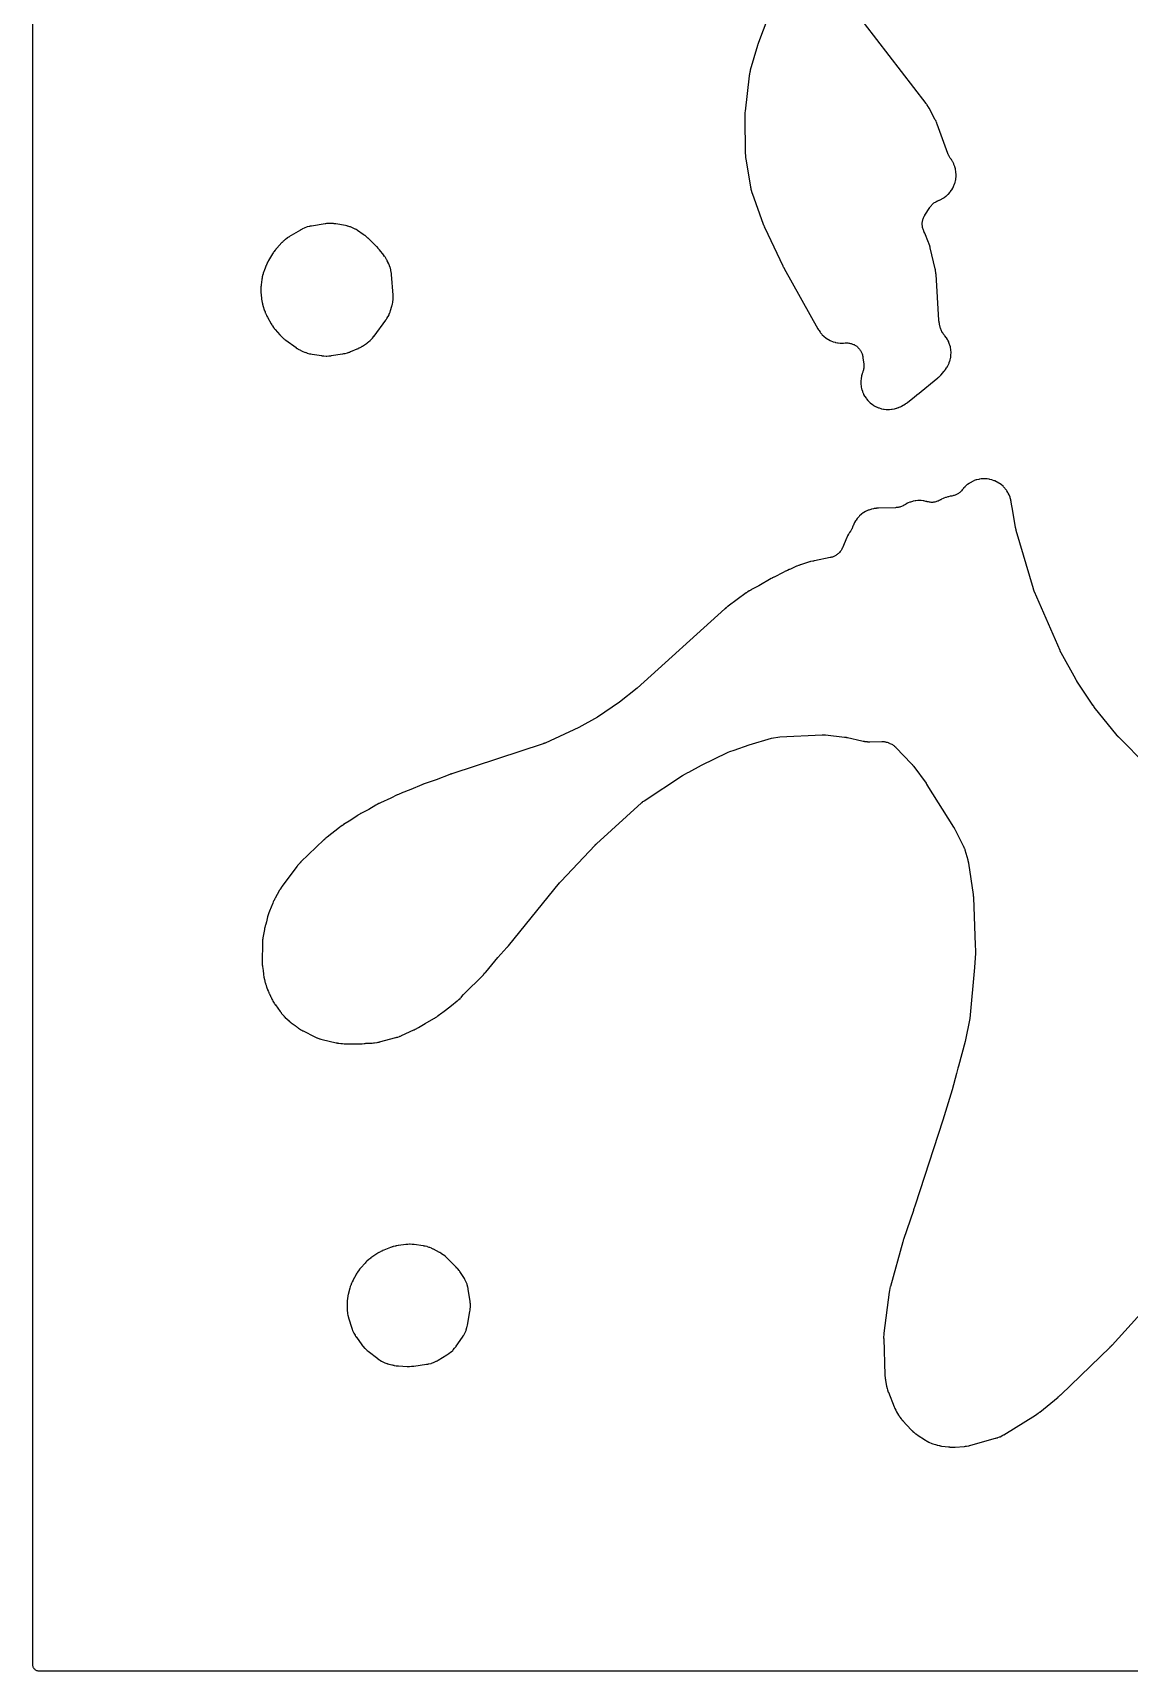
# Model space of a CAD drawing. Header units: millimetres. Extents: x 0 to 300, y 0 to 300.
# Drawn here: x -0.1 to 100.4, y -0.1 to 150 of the extents above; entities that cross this region are included whole.
import ezdxf

# ---------------------------------------------------------------- set-up
doc = ezdxf.new("R2010")
doc.units = ezdxf.units.MM
doc.layers.add('CUT', color=7, linetype='CONTINUOUS')

msp = doc.modelspace()

# ---------------------------------------------------------------- linework, layer by layer
at = {"layer": 'CUT'}
for points in [[(298.5266, -0.0625), (1.4375, -0.0625), (0.5522, -0.0625), (0.4788, -0.0589), (0.4206, -0.0503), (0.3635, -0.036), (0.3082, -0.0162), (0.255, 0.009), (0.2046, 0.0392), (0.1573, 0.0743), (0.1137, 0.1137), (0.0743, 0.1573), (0.0392, 0.2046), (0.009, 0.255), (-0.0162, 0.3082), (-0.036, 0.3635), (-0.0503, 0.4206), (-0.0589, 0.4788), (-0.0625, 0.5522), (-0.0625, 1.4375), (-0.0625, 298.5625)], [(68.9605, 155.9275), (66.4119, 149.106), (66.4083, 149.0962), (66.3841, 149.0277), (66.3804, 149.0172), (66.3519, 148.9313), (66.3485, 148.9209), (66.3271, 148.8526), (66.3237, 148.8414), (65.6614, 146.5697), (65.658, 146.5576), (65.6368, 146.4788), (65.6336, 146.4666), (65.6219, 146.419), (65.6164, 146.3945), (65.584, 146.2345), (65.5795, 146.2098), (65.5718, 146.1613), (65.5699, 146.1489), (65.5588, 146.068), (65.5572, 146.0555), (65.1806, 142.8287), (65.1786, 142.8093), (65.168, 142.683), (65.1667, 142.6635), (65.1586, 142.5047), (65.1579, 142.4852), (65.1555, 142.3585), (65.1555, 142.339), (65.2026, 138.9341), (65.2028, 138.9235), (65.2052, 138.8495), (65.2056, 138.8384), (65.2081, 138.7899), (65.2097, 138.7665), (65.2226, 138.6212), (65.2251, 138.5988), (65.23, 138.56), (65.2314, 138.5495), (65.2419, 138.477), (65.2438, 138.4653), (65.6747, 135.8613), (65.6771, 135.8478), (65.6936, 135.7605), (65.6963, 135.7471), (65.7075, 135.6948), (65.7138, 135.6682), (65.7586, 135.4962), (65.7661, 135.4699), (65.782, 135.4188), (65.7862, 135.4058), (65.8145, 135.3215), (65.819, 135.3086), (66.8456, 132.4651), (66.8506, 132.4515), (66.8848, 132.3636), (66.8902, 132.3502), (66.9357, 132.241), (66.9414, 132.2277), (66.9798, 132.1416), (66.9859, 132.1284), (68.6398, 128.6436), (68.644, 128.635), (68.6736, 128.5752), (68.6782, 128.566), (68.7163, 128.4921), (68.721, 128.4832), (68.7521, 128.4254), (68.7573, 128.4159), (71.8506, 122.899), (71.8577, 122.8866), (71.9052, 122.8065), (71.9126, 122.7943), (71.9423, 122.7469), (71.958, 122.723), (72.0626, 122.5722), (72.0975, 122.5267), (72.2143, 122.3885), (72.2534, 122.3466), (72.3829, 122.2202), (72.4257, 122.1822), (72.5667, 122.0686), (72.613, 122.0349), (72.7642, 121.9353), (72.8134, 121.9061), (72.9734, 121.8214), (73.0252, 121.7971), (73.1925, 121.728), (73.2464, 121.7087), (73.4196, 121.6559), (73.4751, 121.6418), (73.6525, 121.6057), (73.7091, 121.597), (73.8891, 121.578), (73.9463, 121.5747), (74.1273, 121.573), (74.1845, 121.5751), (74.3389, 121.5884), (74.3822, 121.5911), (74.4617, 121.5941), (74.5485, 121.5931), (74.6061, 121.5897), (74.6924, 121.5804), (74.7495, 121.5715), (74.8345, 121.5539), (74.8905, 121.5395), (74.9734, 121.5139), (75.0277, 121.4942), (75.1077, 121.4606), (75.1599, 121.4358), (75.2363, 121.3947), (75.2859, 121.3649), (75.358, 121.3166), (75.4044, 121.2822), (75.4716, 121.2272), (75.5145, 121.1885), (75.576, 121.1273), (75.615, 121.0846), (75.6703, 121.0178), (75.705, 120.9716), (75.7536, 120.8997), (75.7837, 120.8504), (75.8252, 120.7741), (75.8504, 120.7221), (75.8843, 120.6423), (75.9044, 120.5881), (75.9305, 120.5053), (75.9452, 120.4494), (75.9632, 120.3645), (75.976, 120.286), (75.9819, 120.243), (76.0488, 119.6525), (76.0525, 119.611), (76.0565, 119.552), (76.0576, 119.5347), (76.0577, 119.5299), (76.0578, 119.5237), (76.0582, 119.5055), (76.0587, 119.4798), (76.059, 119.4631), (76.0592, 119.4535), (76.0593, 119.4512), (76.059, 119.4397), (76.0589, 119.4371), (76.0587, 119.4308), (76.0582, 119.4108), (76.0578, 119.3957), (76.0536, 119.3374), (76.0517, 119.3125), (76.0465, 119.2683), (76.0459, 119.2635), (76.0451, 119.2573), (76.0425, 119.2412), (76.0407, 119.2307), (76.0398, 119.2254), (76.0344, 119.1928), (76.0326, 119.182), (76.0314, 119.175), (76.0201, 119.1224), (76.0197, 119.1207), (75.9984, 119.04), (75.9755, 118.967), (75.962, 118.9275), (75.9382, 118.8626), (75.9334, 118.8489), (75.9152, 118.7952), (75.9065, 118.7675), (75.8554, 118.5886), (75.8422, 118.5321), (75.809, 118.3516), (75.8013, 118.294), (75.7857, 118.1112), (75.7836, 118.0532), (75.7858, 117.8697), (75.7893, 117.8117), (75.8092, 117.6293), (75.8182, 117.572), (75.8557, 117.3923), (75.8703, 117.3361), (75.9249, 117.1609), (75.9448, 117.1064), (76.0161, 116.9373), (76.0412, 116.885), (76.1285, 116.7235), (76.1586, 116.6739), (76.2611, 116.5216), (76.2958, 116.4751), (76.4125, 116.3335), (76.4515, 116.2905), (76.5814, 116.1609), (76.6244, 116.1219), (76.7662, 116.0054), (76.8128, 115.9707), (76.9651, 115.8685), (77.0148, 115.8385), (77.1764, 115.7514), (77.2288, 115.7264), (77.398, 115.6553), (77.4525, 115.6355), (77.6278, 115.5811), (77.684, 115.5666), (77.8637, 115.5294), (77.9211, 115.5204), (78.1035, 115.5008), (78.1615, 115.4974), (78.345, 115.4955), (78.403, 115.4977), (78.5858, 115.5135), (78.6433, 115.5213), (78.8238, 115.5547), (78.8803, 115.568), (79.0591, 115.6194), (79.0868, 115.6281), (79.1405, 115.6464), (79.1541, 115.6513), (79.2427, 115.6838), (79.2563, 115.689), (79.2945, 115.7042), (79.3086, 115.7099), (79.3996, 115.7486), (79.4135, 115.7547), (79.4675, 115.7793), (79.4949, 115.7927), (79.6679, 115.8823), (79.7204, 115.913), (79.8835, 116.0197), (79.9085, 116.037), (79.9565, 116.072), (79.9686, 116.0811), (80.047, 116.1414), (80.0589, 116.1508), (80.6956, 116.6666), (80.7005, 116.6705), (80.8776, 116.8128), (80.884, 116.818), (80.9432, 116.8669), (80.9439, 116.8675), (80.9566, 116.8779), (80.9623, 116.8827), (82.8264, 118.3928), (82.837, 118.4015), (82.9048, 118.4591), (82.9151, 118.468), (82.9551, 118.5036), (82.9751, 118.5222), (83.1025, 118.6462), (83.1217, 118.6658), (83.1582, 118.7048), (83.1675, 118.7149), (83.2268, 118.7811), (83.2358, 118.7914), (83.4087, 118.9936), (83.418, 119.0047), (83.4776, 119.078), (83.4867, 119.0894), (83.5215, 119.1343), (83.5387, 119.1577), (83.6455, 119.3104), (83.6765, 119.3596), (83.7668, 119.5197), (83.7929, 119.5717), (83.8673, 119.7398), (83.8882, 119.7941), (83.946, 119.9686), (83.9616, 120.0246), (84.0022, 120.2039), (84.0122, 120.2611), (84.0353, 120.4435), (84.0398, 120.5015), (84.0451, 120.6852), (84.044, 120.7434), (84.0315, 120.9267), (84.0247, 120.9845), (83.9945, 121.1658), (83.9822, 121.2226), (83.9346, 121.4002), (83.9168, 121.4556), (83.8522, 121.6277), (83.8292, 121.6811), (83.7483, 121.8461), (83.7202, 121.897), (83.6236, 122.0534), (83.5907, 122.1014), (83.478, 122.2498), (83.4598, 122.2725), (83.4111, 122.3306), (83.3823, 122.3667), (83.3313, 122.4342), (83.2795, 122.5107), (83.2477, 122.5633), (83.204, 122.6447), (83.1777, 122.7003), (83.1426, 122.7857), (83.1162, 122.8606), (83.0991, 122.9145), (83.098, 122.9184), (83.0949, 122.9293), (82.993, 123.3075), (82.9901, 123.3185), (82.9854, 123.3367), (82.9753, 123.3808), (82.9601, 123.456), (82.9539, 123.4894), (82.9533, 123.4929), (82.9485, 123.5265), (82.9389, 123.6026), (82.9344, 123.6477), (82.933, 123.6664), (82.9322, 123.6777), (82.6725, 127.8619), (82.6715, 127.8744), (82.6648, 127.9559), (82.6636, 127.9684), (82.6585, 128.0173), (82.6554, 128.0422), (82.6316, 128.2039), (82.6274, 128.2287), (82.6183, 128.277), (82.6158, 128.2893), (82.5988, 128.3693), (82.5961, 128.3816), (82.1448, 130.3116), (82.1419, 130.3236), (82.1221, 130.4011), (82.1189, 130.413), (82.106, 130.4594), (82.099, 130.483), (82.0499, 130.6353), (82.0418, 130.6586), (82.0252, 130.7037), (82.0208, 130.7152), (81.9917, 130.7897), (81.987, 130.8012), (81.6369, 131.6437), (81.6307, 131.658), (81.5894, 131.7506), (81.5828, 131.7648), (81.5826, 131.7652), (81.5824, 131.7657), (81.5802, 131.7703), (81.5642, 131.8037), (81.5455, 131.8455), (81.5132, 131.923), (81.4823, 132.0092), (81.4647, 132.0675), (81.4428, 132.1564), (81.4312, 132.2163), (81.4183, 132.3069), (81.4129, 132.3677), (81.4094, 132.4592), (81.4101, 132.5201), (81.4159, 132.6115), (81.4228, 132.6721), (81.4378, 132.7624), (81.4509, 132.8219), (81.475, 132.9103), (81.4941, 132.9682), (81.5271, 133.0536), (81.5519, 133.1093), (81.5934, 133.1909), (81.6352, 133.2637), (81.659, 133.3028), (82.1141, 134.0094), (82.1409, 134.0487), (82.1919, 134.1194), (82.2516, 134.1934), (82.2939, 134.2406), (82.361, 134.308), (82.408, 134.3504), (82.4819, 134.4103), (82.5332, 134.4475), (82.613, 134.4993), (82.6679, 134.5309), (82.7527, 134.574), (82.8324, 134.6093), (82.8764, 134.6274), (82.8899, 134.6325), (82.9038, 134.638), (82.9578, 134.6601), (82.9851, 134.6721), (83.1584, 134.7534), (83.2111, 134.7814), (83.3732, 134.8782), (83.4229, 134.9113), (83.5745, 135.0237), (83.6207, 135.0616), (83.7604, 135.1885), (83.8026, 135.2308), (83.929, 135.3709), (83.9668, 135.4172), (84.0787, 135.5692), (84.1116, 135.619), (84.2078, 135.7814), (84.2357, 135.8342), (84.3153, 136.0054), (84.3377, 136.0607), (84.3999, 136.239), (84.4167, 136.2963), (84.4609, 136.4798), (84.472, 136.5385), (84.4977, 136.7255), (84.5029, 136.785), (84.5099, 136.9736), (84.5091, 137.0333), (84.4973, 137.2217), (84.4906, 137.281), (84.4602, 137.4673), (84.4476, 137.5257), (84.3988, 137.708), (84.3805, 137.7649), (84.3138, 137.9415), (84.2899, 137.9962), (84.206, 138.1653), (84.1768, 138.2174), (84.0751, 138.3795), (84.0586, 138.4044), (84.0252, 138.4522), (84.0165, 138.4643), (83.9684, 138.5296), (83.9456, 138.562), (83.9051, 138.6223), (83.8639, 138.69), (83.8384, 138.7363), (83.8033, 138.8074), (83.7763, 138.8688), (83.7572, 138.9158), (83.7536, 138.9254), (83.7493, 138.9372), (82.7887, 141.6158), (82.7851, 141.6256), (82.7593, 141.6939), (82.7553, 141.704), (82.7376, 141.7485), (82.7286, 141.7697), (82.6702, 141.9011), (82.6608, 141.9212), (82.6439, 141.9558), (82.6392, 141.9651), (82.6064, 142.0294), (82.601, 142.0397), (82.0366, 143.0923), (82.0306, 143.1031), (81.9914, 143.1727), (81.9853, 143.1833), (81.9609, 143.2247), (81.9479, 143.2457), (81.8611, 143.3798), (81.8473, 143.4002), (81.8196, 143.4395), (81.8124, 143.4494), (81.7649, 143.5137), (81.7575, 143.5236), (76.117, 150.8475)], [(101.9155, 82.9617), (99.4317, 85.4437), (99.423, 85.4525), (99.4027, 85.4733), (99.3941, 85.4822), (99.3837, 85.4932), (99.3752, 85.5023), (99.3556, 85.5236), (99.3473, 85.5328), (99.3377, 85.5434), (99.3295, 85.5527), (99.3105, 85.5746), (99.3024, 85.584), (99.2926, 85.5956), (99.2846, 85.6051), (99.2662, 85.6274), (99.2584, 85.6371), (97.1676, 88.247), (97.1615, 88.2547), (97.1474, 88.2728), (97.1414, 88.2806), (97.1341, 88.2901), (97.1281, 88.2979), (97.1144, 88.3163), (97.1085, 88.3242), (97.1019, 88.3333), (97.0961, 88.3413), (97.0828, 88.3599), (97.0771, 88.3679), (97.0702, 88.3778), (97.0646, 88.3859), (97.0517, 88.4048), (97.0462, 88.4129), (95.5763, 90.6177), (95.5711, 90.6255), (95.5592, 90.6437), (95.5541, 90.6516), (95.548, 90.6612), (95.543, 90.6691), (95.5315, 90.6876), (95.5266, 90.6956), (95.521, 90.7047), (95.5162, 90.7128), (95.5051, 90.7315), (95.5004, 90.7395), (95.4946, 90.7494), (95.49, 90.7575), (95.4792, 90.7765), (95.4747, 90.7846), (94.128, 93.2207), (94.1229, 93.23), (94.1112, 93.2518), (94.1062, 93.2611), (94.1002, 93.2726), (94.0954, 93.282), (94.0842, 93.304), (94.0795, 93.3135), (94.0741, 93.3245), (94.0694, 93.334), (94.0588, 93.3563), (94.0543, 93.3659), (94.0488, 93.3776), (94.0444, 93.3872), (94.0343, 93.4098), (94.03, 93.4195), (91.6935, 98.7828), (91.688, 98.7958), (91.6753, 98.8261), (91.67, 98.8392), (91.6636, 98.8552), (91.6585, 98.8684), (91.6467, 98.8991), (91.6418, 98.9124), (91.6363, 98.9276), (91.6316, 98.9409), (91.6208, 98.972), (91.6163, 98.9854), (91.611, 99.0017), (91.6067, 99.0152), (91.5969, 99.0466), (91.5928, 99.0601), (90.0218, 104.4147), (90.0182, 104.4273), (90.0101, 104.4565), (90.0067, 104.4691), (90.0026, 104.4845), (89.9994, 104.4971), (89.9921, 104.5266), (89.9891, 104.5392), (89.9857, 104.5538), (89.9829, 104.5665), (89.9765, 104.5962), (89.9738, 104.6089), (89.9707, 104.6245), (89.9682, 104.6373), (89.9626, 104.6671), (89.9603, 104.6799), (89.7046, 106.1724), (89.5601, 107.0158), (89.5575, 107.03), (89.5394, 107.1223), (89.5364, 107.1365), (89.5242, 107.1917), (89.5173, 107.2198), (89.4685, 107.3988), (89.4506, 107.4539), (89.3856, 107.625), (89.3625, 107.678), (89.2814, 107.8421), (89.2532, 107.8927), (89.1567, 108.0482), (89.1238, 108.0958), (89.0127, 108.2413), (88.9754, 108.2855), (88.8508, 108.4196), (88.8094, 108.46), (88.6725, 108.5815), (88.6274, 108.6177), (88.4794, 108.7254), (88.431, 108.7572), (88.2733, 108.8501), (88.222, 108.877), (88.0561, 108.9543), (88.0025, 108.9762), (87.83, 109.0371), (87.7745, 109.0537), (87.5969, 109.0978), (87.5401, 109.109), (87.359, 109.1356), (87.3014, 109.1413), (87.1186, 109.1504), (87.0607, 109.1505), (86.8779, 109.142), (86.8203, 109.1365), (86.6391, 109.1104), (86.5823, 109.0994), (86.4045, 109.0559), (86.349, 109.0395), (86.1762, 108.9791), (86.1226, 108.9574), (85.9564, 108.8807), (85.9051, 108.8539), (85.7471, 108.7615), (85.6986, 108.7299), (85.5503, 108.6227), (85.5051, 108.5866), (85.3677, 108.4656), (85.3262, 108.4252), (85.1995, 108.2897), (85.1802, 108.2681), (85.1436, 108.225), (85.1344, 108.2139), (85.0772, 108.1431), (85.064, 108.1271), (85.0044, 108.0568), (84.9451, 107.9933), (84.9042, 107.9535), (84.8396, 107.8964), (84.7948, 107.8605), (84.7249, 107.8098), (84.6769, 107.7784), (84.6026, 107.7346), (84.5517, 107.7079), (84.4736, 107.6715), (84.4204, 107.6498), (84.3391, 107.621), (84.2841, 107.6045), (84.2004, 107.5836), (84.1229, 107.5682), (84.0804, 107.5608), (84.0022, 107.5492), (83.9751, 107.5445), (83.8058, 107.5112), (83.7532, 107.4984), (83.589, 107.4504), (83.5379, 107.4329), (83.3787, 107.3704), (83.3293, 107.3484), (83.1743, 107.2707), (83.1504, 107.258), (83.1043, 107.2322), (83.0925, 107.2255), (83.0647, 107.2091), (83.0247, 107.1869), (82.9504, 107.1481), (82.8672, 107.1099), (82.8106, 107.0873), (82.724, 107.0578), (82.6654, 107.041), (82.5762, 107.0205), (82.5162, 107.0098), (82.4254, 106.9984), (82.3646, 106.9938), (82.2731, 106.9917), (82.2122, 106.9934), (82.121, 107.0005), (82.0605, 107.0084), (81.9705, 107.0248), (81.8878, 107.0442), (81.8498, 107.054), (81.842, 107.0563), (81.8319, 107.059), (81.7787, 107.073), (81.7498, 107.0798), (81.5634, 107.1191), (81.5047, 107.1284), (81.3179, 107.1488), (81.2586, 107.1523), (81.0707, 107.154), (81.0114, 107.1517), (80.8242, 107.1348), (80.7654, 107.1266), (80.5809, 107.0913), (80.5231, 107.0773), (80.343, 107.024), (80.2869, 107.0043), (80.1129, 106.9334), (80.0591, 106.9083), (79.8906, 106.8193), (79.8647, 106.8048), (79.8148, 106.7751), (79.8021, 106.7674), (79.7678, 106.7459), (79.7266, 106.7215), (79.65, 106.679), (79.5641, 106.637), (79.5054, 106.6122), (79.4155, 106.5796), (79.3545, 106.5611), (79.2617, 106.5382), (79.1991, 106.5263), (79.1043, 106.5135), (79.017, 106.5063), (78.9692, 106.5037), (77.4022, 106.4589), (77.387, 106.4583), (77.2887, 106.453), (77.2736, 106.452), (77.2147, 106.4474), (77.1845, 106.4442), (76.9921, 106.4191), (76.9325, 106.4083), (76.7461, 106.3646), (76.6879, 106.3478), (76.5069, 106.2855), (76.4507, 106.2629), (76.2769, 106.1827), (76.2233, 106.1545), (76.0584, 106.0572), (76.0079, 106.0238), (75.8537, 105.9103), (75.8068, 105.872), (75.6648, 105.7436), (75.622, 105.7008), (75.4937, 105.5587), (75.4554, 105.5117), (75.3421, 105.3574), (75.3088, 105.3069), (75.2116, 105.1419), (75.1835, 105.0883), (75.1023, 104.912), (75.0904, 104.8841), (75.0684, 104.8293), (75.0629, 104.8151), (75.0273, 104.7193), (75.0133, 104.6838), (74.9861, 104.6193), (74.9535, 104.5502), (74.9299, 104.5051), (74.8916, 104.439), (74.8539, 104.38), (74.8327, 104.3483), (74.8321, 104.3474), (74.828, 104.3416), (74.7725, 104.2631), (74.7586, 104.2424), (74.6716, 104.1079), (74.6463, 104.0648), (74.5707, 103.9233), (74.5594, 103.901), (74.5382, 103.8569), (74.5329, 103.8456), (74.4992, 103.7716), (74.4941, 103.7602), (74.0934, 102.8304), (74.0753, 102.7909), (74.0403, 102.7194), (73.9984, 102.6433), (73.9681, 102.5941), (73.919, 102.5224), (73.8841, 102.4763), (73.8283, 102.4096), (73.7891, 102.3671), (73.7272, 102.3062), (73.6841, 102.2676), (73.6166, 102.2129), (73.57, 102.1787), (73.4975, 102.1308), (73.4478, 102.1013), (73.371, 102.0605), (73.3187, 102.0359), (73.2384, 102.0028), (73.1839, 101.9833), (73.1008, 101.9581), (73.0236, 101.9387), (72.9812, 101.9291), (71.528, 101.6374), (71.5177, 101.6352), (71.4456, 101.6194), (71.4349, 101.617), (71.4244, 101.6145), (71.3725, 101.606), (71.1898, 101.567), (71.1615, 101.5602), (71.1065, 101.5456), (71.0924, 101.5417), (71.0015, 101.5152), (70.9875, 101.5109), (70.2481, 101.2759), (70.2281, 101.2692), (70.0986, 101.2229), (70.0788, 101.2155), (69.9185, 101.1518), (69.899, 101.1436), (69.7731, 101.0884), (69.7539, 101.0795), (69.3433, 100.8818), (69.2427, 100.8411), (69.2226, 100.8326), (69.0599, 100.7598), (69.0401, 100.7505), (68.9126, 100.6878), (68.8931, 100.6777), (68.6671, 100.5561), (67.8334, 100.1547), (67.8236, 100.1498), (67.7552, 100.1153), (67.7447, 100.1099), (67.6603, 100.0652), (67.6502, 100.0597), (67.5842, 100.0231), (67.5734, 100.017), (66.4415, 99.3588), (65.7212, 98.9713), (65.7032, 98.9612), (65.5876, 98.8938), (65.57, 98.8831), (65.4279, 98.7936), (65.4107, 98.7824), (65.3, 98.7072), (65.2831, 98.6953), (63.6423, 97.4967), (63.6288, 97.4866), (63.5743, 97.4443), (63.5571, 97.4312), (63.544, 97.4209), (63.5428, 97.4199), (63.542, 97.4193), (63.5288, 97.4088), (63.5145, 97.397), (63.4383, 97.3355), (63.4255, 97.3248), (63.3432, 97.2544), (63.3307, 97.2434), (55.2855, 89.9638), (53.6898, 88.6937), (51.6761, 87.3288), (49.9393, 86.3625), (46.8663, 84.9498), (46.8553, 84.9449), (46.8297, 84.9335), (46.8186, 84.9287), (46.8051, 84.9229), (46.7941, 84.9182), (46.7681, 84.9075), (46.757, 84.903), (46.7441, 84.8979), (46.7329, 84.8936), (46.7154, 84.8869), (46.6996, 84.8815), (46.6896, 84.8782), (38.3095, 82.1285), (38.3026, 82.1262), (38.2548, 82.1099), (38.2475, 82.1073), (38.1881, 82.0862), (38.1809, 82.0836), (38.1342, 82.0663), (38.1265, 82.0634), (36.8825, 81.583), (35.8803, 81.2465), (35.8678, 81.2422), (35.7873, 81.2132), (35.775, 81.2086), (35.6747, 81.1699), (35.6625, 81.1651), (35.5834, 81.1325), (35.5712, 81.1274), (34.5706, 80.6904), (33.6753, 80.3447), (33.6612, 80.3391), (33.5703, 80.3013), (33.5564, 80.2953), (33.4434, 80.245), (33.4297, 80.2387), (33.3407, 80.1964), (33.3271, 80.1897), (32.7287, 79.886), (31.7909, 79.4765), (31.773, 79.4683), (31.6575, 79.4134), (31.6399, 79.4046), (31.4974, 79.3309), (31.4801, 79.3216), (31.3685, 79.2592), (31.3515, 79.2493), (30.7069, 78.8603), (30.0516, 78.5278), (30.0422, 78.5229), (29.9767, 78.4883), (29.967, 78.483), (29.9246, 78.4595), (29.9043, 78.4478), (29.7796, 78.3723), (29.7606, 78.3602), (29.728, 78.3388), (29.7192, 78.3329), (29.6588, 78.2916), (29.649, 78.2848), (29.0773, 77.877), (28.4119, 77.4755), (28.3968, 77.4661), (28.2996, 77.4034), (28.2848, 77.3936), (28.1652, 77.3113), (28.1507, 77.301), (28.0574, 77.2327), (28.0432, 77.222), (26.8938, 76.3271), (26.882, 76.3177), (26.8059, 76.2552), (26.7943, 76.2455), (26.7007, 76.1647), (26.6894, 76.1547), (26.6165, 76.0885), (26.6054, 76.0782), (24.492, 74.0591), (24.483, 74.0504), (24.4252, 73.9928), (24.4164, 73.9839), (24.3824, 73.9485), (24.3653, 73.9301), (24.2573, 73.808), (24.2533, 73.8033), (24.234, 73.7814), (24.2177, 73.7622), (24.1866, 73.7239), (24.1788, 73.7141), (24.1285, 73.6494), (24.1209, 73.6394), (22.791, 71.8525), (22.7788, 71.8356), (22.7018, 71.7242), (22.6902, 71.7068), (22.6785, 71.6885), (22.5984, 71.5641), (22.5875, 71.5464), (22.5184, 71.4304), (22.5081, 71.4124), (22.1418, 70.7456), (22.1357, 70.7342), (22.1018, 70.6693), (22.0897, 70.6471), (22.0821, 70.6329), (22.0345, 70.54), (22.0273, 70.5257), (21.9707, 70.4075), (21.9639, 70.393), (21.9213, 70.2977), (21.915, 70.283), (21.6156, 69.5623), (21.6106, 69.55), (21.5792, 69.4695), (21.5746, 69.4571), (21.5568, 69.4083), (21.5482, 69.3831), (21.4963, 69.2184), (21.4889, 69.1929), (21.4755, 69.1427), (21.4722, 69.1299), (21.4518, 69.0459), (21.4488, 69.033), (21.3477, 68.5733), (21.2762, 68.3648), (21.2726, 68.3541), (21.2485, 68.2794), (21.2451, 68.2682), (21.2302, 68.219), (21.2236, 68.1951), (21.1852, 68.0453), (21.1797, 68.022), (21.171, 67.9816), (21.1688, 67.9706), (21.1539, 67.8943), (21.1517, 67.882), (21.0149, 67.0924), (21.0131, 67.0812), (21.0012, 67.0035), (20.9995, 66.9919), (20.9927, 66.9408), (20.9899, 66.9161), (20.9757, 66.7618), (20.974, 66.738), (20.9718, 66.6965), (20.9714, 66.6853), (20.9688, 66.6076), (20.9685, 66.5949), (20.9489, 64.948), (20.9489, 64.9373), (20.9493, 64.8586), (20.9495, 64.8467), (20.9506, 64.8029), (20.9516, 64.7803), (20.9609, 64.6339), (20.9628, 64.6114), (20.9667, 64.5725), (20.9679, 64.5619), (20.9766, 64.489), (20.9781, 64.4772), (21.0272, 64.1256), (21.0299, 64.0884), (21.0332, 64.0553), (21.0607, 63.8407), (21.0659, 63.8078), (21.0777, 63.7439), (21.0809, 63.7276), (21.086, 63.7041), (21.111, 63.5245), (21.1133, 63.5093), (21.1295, 63.4115), (21.1322, 63.3965), (21.1435, 63.3379), (21.15, 63.3081), (21.1972, 63.1154), (21.2053, 63.0859), (21.2224, 63.0288), (21.227, 63.0142), (21.2579, 62.9199), (21.2628, 62.9055), (21.3133, 62.7638), (21.3259, 62.717), (21.3298, 62.7031), (21.3458, 62.649), (21.3546, 62.6216), (21.4162, 62.4445), (21.4263, 62.4175), (21.4474, 62.3652), (21.4529, 62.3519), (21.49, 62.2658), (21.4939, 62.2572), (21.5097, 62.2127), (21.5159, 62.1961), (21.5577, 62.0889), (21.5644, 62.0725), (21.5914, 62.009), (21.6062, 61.9768), (21.7083, 61.7708), (21.725, 61.7396), (21.7592, 61.6796), (21.7599, 61.6784), (21.8428, 61.4982), (21.8492, 61.4847), (21.892, 61.3974), (21.8988, 61.384), (21.9258, 61.3323), (21.9403, 61.3061), (22.0386, 61.1385), (22.0544, 61.1131), (22.0864, 61.0643), (22.0948, 61.0519), (22.1501, 60.972), (22.1588, 60.9598), (22.5966, 60.3599), (22.6072, 60.3457), (22.6778, 60.2548), (22.6889, 60.241), (22.7328, 60.1877), (22.7561, 60.161), (22.8182, 60.0942), (22.8937, 60.0037), (22.917, 59.9774), (22.964, 59.9274), (22.9762, 59.9148), (23.0569, 59.8339), (23.0694, 59.8216), (23.4132, 59.4962), (23.4261, 59.4843), (23.5113, 59.4083), (23.5245, 59.3968), (23.5769, 59.3528), (23.6045, 59.331), (23.7872, 59.1946), (23.816, 59.1745), (23.8732, 59.1368), (23.888, 59.1274), (23.98, 59.0705), (24.071, 58.9932), (24.085, 58.9817), (24.1771, 58.9081), (24.1914, 58.897), (24.248, 58.8546), (24.2777, 58.8337), (24.4742, 58.704), (24.5051, 58.685), (24.5664, 58.6497), (24.5822, 58.6408), (24.6861, 58.5851), (24.7022, 58.5768), (25.7654, 58.0469), (25.7811, 58.0393), (25.8844, 57.9916), (25.9004, 57.9845), (25.9631, 57.9576), (25.9957, 57.9448), (26.2095, 57.8678), (26.2428, 57.8569), (26.3082, 57.8376), (26.3251, 57.8329), (26.4351, 57.8038), (26.452, 57.7996), (27.7275, 57.5023), (27.7434, 57.4989), (27.8466, 57.4777), (27.8625, 57.4747), (27.9248, 57.4637), (27.9569, 57.4589), (28.1659, 57.4335), (28.1981, 57.4305), (28.2612, 57.4262), (28.2774, 57.4254), (28.2915, 57.4248), (28.3026, 57.423), (28.47, 57.3998), (28.5225, 57.3949), (28.6913, 57.3864), (28.7176, 57.3857), (28.7692, 57.3854), (28.7823, 57.3855), (28.868, 57.3868), (28.8812, 57.3872), (29.419, 57.4076), (29.8865, 57.4016), (29.9011, 57.4016), (29.9963, 57.4027), (30.0109, 57.4031), (30.0681, 57.4051), (30.0973, 57.4069), (30.2868, 57.423), (30.3159, 57.4262), (30.3726, 57.4338), (30.3871, 57.4359), (30.4574, 57.4471), (31.0125, 57.4682), (31.0291, 57.4691), (31.1369, 57.4762), (31.1535, 57.4775), (31.218, 57.4835), (31.251, 57.4876), (31.4646, 57.5196), (31.4973, 57.5254), (31.5608, 57.5386), (31.5771, 57.5422), (31.6822, 57.567), (31.6984, 57.5711), (33.2075, 57.972), (33.2197, 57.9754), (33.2985, 57.9981), (33.3106, 58.0017), (33.3577, 58.0164), (33.3816, 58.0244), (33.536, 58.0797), (33.5596, 58.0887), (33.6053, 58.1072), (33.6169, 58.1121), (33.6923, 58.1446), (33.7038, 58.1497), (34.8394, 58.6677), (34.8571, 58.6762), (34.9715, 58.733), (34.989, 58.742), (35.1301, 58.8179), (35.1473, 58.8275), (35.2577, 58.8916), (35.2745, 58.9018), (35.8689, 59.2736), (36.662, 59.7082), (36.6719, 59.7137), (36.7401, 59.7528), (36.7502, 59.7587), (36.7945, 59.7852), (36.8155, 59.7984), (36.945, 59.8834), (36.9647, 59.8969), (36.9985, 59.9211), (37.0075, 59.9277), (37.0699, 59.9741), (37.08, 59.9817), (37.4183, 60.2447), (37.4828, 60.2879), (37.4979, 60.2983), (37.6194, 60.385), (37.6342, 60.3959), (37.7288, 60.468), (37.7432, 60.4793), (38.2839, 60.9175), (38.8241, 61.3373), (38.8339, 61.3451), (38.8969, 61.3962), (38.9065, 61.4042), (38.9438, 61.4357), (38.9625, 61.4522), (39.0819, 61.5621), (39.0999, 61.5794), (39.1344, 61.6139), (39.1431, 61.6228), (39.1993, 61.6814), (39.2079, 61.6905), (39.4034, 61.9031), (41.2088, 63.7304), (41.218, 63.7399), (41.2768, 63.8021), (41.2858, 63.8118), (41.3579, 63.8916), (41.3667, 63.9014), (41.4227, 63.9662), (41.4313, 63.9763), (42.5273, 65.3002), (43.3645, 66.2106), (43.3704, 66.217), (43.4105, 66.2619), (43.4166, 66.2689), (43.4657, 66.3256), (43.4716, 66.3325), (43.5098, 66.3779), (43.5159, 66.3854), (48.1913, 72.1403), (48.1956, 72.1455), (48.2057, 72.1577), (48.21, 72.1629), (48.2204, 72.1754), (48.2258, 72.1817), (48.2384, 72.1965), (48.2438, 72.2028), (48.2502, 72.2101), (48.2557, 72.2164), (48.2686, 72.231), (48.2742, 72.2372), (48.277, 72.2404), (48.2837, 72.2477), (48.2994, 72.2646), (48.3061, 72.2719), (51.4359, 75.5889), (51.4407, 75.594), (51.452, 75.6057), (51.4569, 75.6108), (51.4685, 75.6227), (51.4745, 75.6288), (51.4875, 75.6419), (51.4882, 75.6426), (51.4952, 75.6496), (51.5014, 75.6556), (51.5157, 75.6695), (51.5219, 75.6755), (51.5251, 75.6785), (51.5325, 75.6854), (51.5498, 75.7016), (51.5573, 75.7084), (55.6915, 79.4704), (55.7024, 79.4802), (55.728, 79.5027), (55.7306, 79.505), (55.74, 79.513), (55.7892, 79.5538), (55.8063, 79.5675), (55.8308, 79.5858), (55.8965, 79.633), (55.9251, 79.6527), (59.4493, 81.9811), (59.7149, 82.125), (59.9436, 82.249), (60.017, 82.2888), (61.1791, 82.9187), (63.5702, 84.0833), (63.6416, 84.1088), (63.7947, 84.1635), (64.1911, 84.3053), (65.5463, 84.7898), (67.5884, 85.385), (68.3661, 85.5034), (72.2456, 85.695), (72.2528, 85.6954), (72.2697, 85.6961), (72.2728, 85.6962), (72.3056, 85.6968), (72.3712, 85.6969), (72.3938, 85.6966), (72.4251, 85.6951), (72.5078, 85.6893), (72.5433, 85.6861), (74.2866, 85.4954), (74.3, 85.4938), (74.331, 85.49), (74.3443, 85.4882), (74.3601, 85.486), (74.3732, 85.4841), (74.4037, 85.4794), (74.4168, 85.4773), (74.4318, 85.4747), (74.4449, 85.4724), (74.4754, 85.4667), (74.4884, 85.4642), (74.5043, 85.461), (74.5173, 85.4583), (74.5476, 85.4518), (74.5606, 85.4489), (75.8618, 85.148), (75.8796, 85.1442), (75.9959, 85.121), (76.0138, 85.1177), (76.084, 85.1059), (76.1202, 85.101), (76.3558, 85.076), (76.3922, 85.0733), (76.4633, 85.0701), (76.4815, 85.0696), (76.6001, 85.0679), (76.6183, 85.0679), (77.7023, 85.0853), (77.746, 85.085), (77.826, 85.0824), (77.9131, 85.0753), (77.9708, 85.0678), (78.0569, 85.0523), (78.1136, 85.0392), (78.1977, 85.0154), (78.2736, 84.9899), (78.3147, 84.975), (78.4068, 84.939), (78.4517, 84.92), (78.533, 84.8831), (78.6193, 84.838), (78.6751, 84.805), (78.7561, 84.7508), (78.8079, 84.7119), (78.8826, 84.6494), (78.9478, 84.5884), (78.9825, 84.5542), (80.4386, 83.0373), (80.4492, 83.0261), (80.4736, 82.9998), (80.484, 82.9884), (80.4966, 82.9744), (80.5068, 82.9628), (80.5303, 82.9356), (80.5403, 82.9239), (80.5516, 82.9103), (80.5614, 82.8984), (80.584, 82.8704), (80.5936, 82.8583), (80.6051, 82.8435), (80.6145, 82.8313), (80.6361, 82.8025), (80.6453, 82.7901), (81.754, 81.2629), (81.7576, 81.2579), (81.766, 81.2462), (81.7695, 81.2412), (81.778, 81.2292), (81.7824, 81.2229), (81.7924, 81.2084), (81.7967, 81.2022), (81.8016, 81.1949), (81.8059, 81.1887), (81.8157, 81.1739), (81.8199, 81.1676), (81.822, 81.1644), (81.8269, 81.1568), (81.8382, 81.1392), (81.8431, 81.1316), (84.2841, 77.2431), (84.2895, 77.2344), (84.302, 77.214), (84.3073, 77.2052), (84.3136, 77.1946), (84.3188, 77.1858), (84.3308, 77.1652), (84.3358, 77.1563), (84.3416, 77.1461), (84.3466, 77.1371), (84.3581, 77.1163), (84.363, 77.1073), (84.3689, 77.0963), (84.3737, 77.0872), (84.3847, 77.0661), (84.3894, 77.057), (85.1909, 75.4779), (85.1957, 75.4683), (85.2031, 75.4533), (85.2149, 75.4284), (85.2302, 75.3947), (85.2432, 75.3646), (85.2532, 75.3405), (85.2587, 75.3267), (85.2607, 75.3216), (85.272, 75.2914), (85.2958, 75.2237), (85.3091, 75.1828), (85.3132, 75.1689), (85.3163, 75.1585), (85.5747, 74.2545), (85.5786, 74.2404), (85.5875, 74.2073), (85.5912, 74.1931), (85.5955, 74.1757), (85.599, 74.1615), (85.6068, 74.1281), (85.61, 74.1138), (85.6136, 74.0974), (85.6165, 74.083), (85.6232, 74.0494), (85.626, 74.035), (85.6292, 74.0174), (85.6317, 74.003), (85.6373, 73.9692), (85.6396, 73.9547), (86.0703, 71.0664), (86.0721, 71.0542), (86.0759, 71.0256), (86.0775, 71.0134), (86.0793, 70.9984), (86.0807, 70.9862), (86.0838, 70.9575), (86.085, 70.9452), (86.0864, 70.9311), (86.0874, 70.9188), (86.0897, 70.89), (86.0906, 70.8777), (86.0916, 70.8627), (86.0923, 70.8503), (86.0938, 70.8216), (86.0944, 70.8092), (86.2615, 66.4397), (86.2727, 65.9466), (86.2755, 65.8225), (86.276, 65.7993), (86.2784, 65.6966), (86.2779, 65.6895), (86.1942, 64.3825), (85.7685, 59.7184), (85.3336, 57.6192), (84.7265, 55.3645), (84.6723, 55.1635), (84.5423, 54.6806), (84.1395, 53.1848), (83.3061, 50.4032), (80.7595, 42.6223), (80.6228, 42.2045), (80.6049, 42.1497), (80.6036, 42.1458), (79.6922, 39.4742), (79.6897, 39.4665), (79.6721, 39.4127), (79.6695, 39.4043), (79.6486, 39.3369), (79.6461, 39.3287), (79.6303, 39.2753), (79.6278, 39.2665), (78.489, 35.1698), (78.4836, 35.1491), (78.4512, 35.0142), (78.4466, 34.9933), (78.412, 34.8227), (78.4082, 34.8017), (78.3855, 34.6649), (78.3824, 34.6437), (77.8994, 30.914), (77.8979, 30.9018), (77.8893, 30.8226), (77.8881, 30.8104), (77.8839, 30.7626), (77.8823, 30.7382), (77.8748, 30.579), (77.8741, 30.5545), (77.8738, 30.5066), (77.8739, 30.4944), (77.875, 30.4147), (77.8753, 30.4024), (77.9916, 27.0534), (77.9921, 27.0426), (77.9961, 26.9671), (77.9968, 26.9558), (78.0003, 26.9063), (78.0025, 26.8825), (78.019, 26.7345), (78.022, 26.7117), (78.028, 26.6723), (78.0297, 26.6616), (78.0422, 26.5878), (78.0443, 26.5759), (78.1423, 26.0607), (78.1451, 26.0468), (78.1642, 25.9575), (78.1673, 25.9438), (78.1801, 25.8904), (78.1873, 25.8633), (78.238, 25.6879), (78.2465, 25.6611), (78.2642, 25.6092), (78.2689, 25.5959), (78.3004, 25.5102), (78.3054, 25.4971), (78.8296, 24.1667), (78.8344, 24.155), (78.8661, 24.0793), (78.8711, 24.0677), (78.8911, 24.0227), (78.9018, 23.9998), (78.9745, 23.8528), (78.9862, 23.8304), (79.0099, 23.7871), (79.0161, 23.7761), (79.0571, 23.7051), (79.0635, 23.6942), (79.2481, 23.3888), (79.2561, 23.3759), (79.3094, 23.2926), (79.3178, 23.2799), (79.351, 23.2306), (79.3687, 23.2059), (79.4876, 23.048), (79.5065, 23.0241), (79.5445, 22.9786), (79.5544, 22.967), (79.6197, 22.8927), (79.6299, 22.8814), (80.3958, 22.0537), (80.4043, 22.0447), (80.4602, 21.9867), (80.4688, 21.9779), (80.5032, 21.9438), (80.5211, 21.9267), (80.6382, 21.8194), (80.676, 21.7875), (80.8016, 21.6902), (80.8215, 21.6755), (80.8609, 21.6474), (80.8711, 21.6404), (80.9376, 21.5951), (80.948, 21.5882), (81.7076, 21.0943), (81.7186, 21.0873), (81.7905, 21.0428), (81.8016, 21.036), (81.8454, 21.0102), (81.8681, 20.9975), (82.0154, 20.919), (82.0623, 20.8965), (82.2158, 20.8311), (82.24, 20.8214), (82.2876, 20.8035), (82.2998, 20.799), (82.3796, 20.771), (82.3919, 20.7668), (82.6141, 20.6941), (82.6277, 20.6899), (82.7167, 20.6631), (82.7304, 20.6591), (82.7843, 20.6443), (82.812, 20.6374), (82.9933, 20.5967), (83.0213, 20.5911), (83.0763, 20.5814), (83.0904, 20.5791), (83.1823, 20.5653), (83.1965, 20.5634), (83.8065, 20.4864), (83.8213, 20.4847), (83.9176, 20.475), (83.9324, 20.4736), (83.9904, 20.4692), (84.0201, 20.4677), (84.2135, 20.4626), (84.2433, 20.4626), (84.3014, 20.464), (84.3163, 20.4645), (84.4129, 20.4691), (84.4278, 20.47), (85.2489, 20.5301), (85.2639, 20.5314), (85.361, 20.5409), (85.3759, 20.5426), (85.4341, 20.5498), (85.4638, 20.5542), (85.6558, 20.5878), (85.6853, 20.5937), (85.7424, 20.6066), (85.757, 20.6102), (85.8516, 20.6341), (85.8661, 20.638), (88.1301, 21.2722), (88.1435, 21.2762), (88.2305, 21.3027), (88.2438, 21.307), (88.2957, 21.3242), (88.3221, 21.3336), (88.4895, 21.3978), (88.5408, 21.4203), (88.7015, 21.4999), (88.7263, 21.5129), (88.7741, 21.5394), (88.7863, 21.5463), (88.8648, 21.5923), (88.8768, 21.5995), (91.768, 23.3841), (91.7848, 23.3949), (91.8929, 23.4667), (91.9093, 23.478), (92.0418, 23.5726), (92.0579, 23.5844), (92.161, 23.6632), (92.1766, 23.6756), (93.8584, 25.0528), (93.8677, 25.0606), (93.9281, 25.1122), (93.9373, 25.1202), (94.0119, 25.1865), (94.0209, 25.1947), (94.0792, 25.2486), (94.088, 25.257), (98.6198, 29.6303), (98.6265, 29.6369), (98.6726, 29.6828), (98.6797, 29.69), (98.7363, 29.7482), (98.7431, 29.7553), (98.787, 29.8021), (98.7942, 29.8098), (104.9096, 36.5493)]]:
    msp.add_lwpolyline(points, dxfattribs=at)
for points in [[(21.2121, 124.4279), (21.2174, 124.4132), (21.2387, 124.3561), (21.2504, 124.3271), (21.3313, 124.1411), (21.3445, 124.1128), (21.3717, 124.0583), (21.3789, 124.0444), (21.4265, 123.9548), (21.434, 123.9411), (21.7689, 123.3484), (21.7765, 123.3354), (21.8269, 123.2512), (21.8348, 123.2383), (21.8664, 123.1885), (21.8832, 123.1635), (21.9963, 123.0033), (22.0144, 122.979), (22.0508, 122.9327), (22.0602, 122.9209), (22.1227, 122.8453), (22.1325, 122.8337), (22.5737, 122.3263), (22.5855, 122.3132), (22.6629, 122.2292), (22.675, 122.2165), (22.7229, 122.1675), (22.7482, 122.1431), (22.9171, 121.9895), (22.9438, 121.9666), (22.9971, 121.9236), (23.011, 121.9127), (23.1019, 121.8436), (23.1161, 121.8332), (24.0504, 121.1651), (24.0646, 121.1552), (24.1578, 121.0926), (24.1723, 121.0832), (24.2292, 121.0472), (24.259, 121.0296), (24.4553, 120.9209), (24.4859, 120.9051), (24.5467, 120.8759), (24.5623, 120.8686), (24.6649, 120.823), (24.6808, 120.8162), (24.8262, 120.7563), (24.8428, 120.7498), (24.9512, 120.7089), (24.968, 120.7028), (25.0337, 120.6802), (25.0678, 120.6697), (25.2909, 120.6075), (25.3256, 120.599), (25.3935, 120.5844), (25.411, 120.5809), (25.525, 120.5599), (25.5426, 120.5569), (26.3809, 120.428), (26.3865, 120.4271), (26.4017, 120.425), (26.5002, 120.4124), (26.5154, 120.4106), (26.5747, 120.4046), (26.6052, 120.4023), (26.8008, 120.3923), (26.8619, 120.3923), (27.0574, 120.4024), (27.0879, 120.4047), (27.1473, 120.4108), (27.1624, 120.4125), (27.2609, 120.4252), (27.2761, 120.4273), (28.3065, 120.5863), (28.3241, 120.5892), (28.4379, 120.6103), (28.4553, 120.6137), (28.5232, 120.6284), (28.5578, 120.6369), (28.7805, 120.699), (28.8145, 120.7096), (28.8227, 120.7124), (28.8296, 120.7143), (28.8635, 120.725), (28.929, 120.7478), (28.9458, 120.7539), (29.0538, 120.7951), (29.0703, 120.8017), (29.6657, 121.0493), (29.6799, 121.0554), (29.7717, 121.0964), (29.7857, 121.1029), (29.8402, 121.1289), (29.8677, 121.1429), (30.0442, 121.2387), (30.071, 121.2542), (30.1225, 121.2857), (30.1356, 121.2939), (30.2199, 121.3485), (30.2328, 121.3571), (30.2377, 121.3604), (30.4927, 121.5349), (30.4927, 121.535), (30.5065, 121.5447), (30.5949, 121.6089), (30.6084, 121.619), (30.6604, 121.6591), (30.6865, 121.6804), (30.8497, 121.8213), (30.8981, 121.8681), (31.0444, 122.0265), (31.0666, 122.0518), (31.1084, 122.1024), (31.1189, 122.1156), (31.1861, 122.2019), (31.1963, 122.2153), (32.2772, 123.6857), (32.2848, 123.6963), (32.3333, 123.7654), (32.3407, 123.7761), (32.3689, 123.8183), (32.3829, 123.8402), (32.4697, 123.9825), (32.4947, 124.028), (32.5678, 124.1753), (32.5889, 124.2228), (32.6497, 124.3779), (32.6587, 124.4023), (32.6752, 124.4503), (32.6793, 124.4627), (32.705, 124.5431), (32.7088, 124.5556), (32.8302, 124.9665), (32.8339, 124.9796), (32.857, 125.0648), (32.8604, 125.078), (32.8731, 125.1295), (32.879, 125.156), (32.9131, 125.3268), (32.9212, 125.3805), (32.9394, 125.5513), (32.9427, 125.6055), (32.9455, 125.7796), (32.9453, 125.8068), (32.9437, 125.8598), (32.9431, 125.8734), (32.9385, 125.9616), (32.9376, 125.9751), (32.7952, 127.8705), (32.7941, 127.884), (32.7855, 127.9714), (32.7841, 127.9848), (32.7777, 128.0372), (32.7739, 128.0639), (32.7454, 128.2347), (32.7342, 128.2875), (32.6911, 128.4528), (32.6751, 128.5044), (32.6165, 128.6674), (32.6068, 128.6926), (32.5868, 128.7414), (32.5815, 128.7538), (32.5463, 128.8342), (32.5407, 128.8465), (32.4679, 129.0032), (32.4602, 129.019), (32.4092, 129.1209), (32.4011, 129.1364), (32.3687, 129.1966), (32.3512, 129.227), (32.2318, 129.4209), (32.2125, 129.4502), (32.1733, 129.5062), (32.1631, 129.5205), (32.095, 129.6119), (32.0844, 129.6258), (31.6825, 130.1341), (31.6701, 130.1492), (31.5881, 130.2463), (31.5752, 130.261), (31.4684, 130.3793), (31.4551, 130.3936), (31.3669, 130.4851), (31.3531, 130.499), (30.652, 131.1808), (30.6422, 131.1901), (30.5781, 131.2497), (30.5681, 131.2588), (30.5288, 131.2938), (30.5082, 131.3112), (30.3723, 131.4215), (30.3509, 131.438), (30.3086, 131.4693), (30.2977, 131.4772), (30.2261, 131.5277), (30.215, 131.5353), (29.6665, 131.904), (29.6533, 131.9126), (29.5669, 131.9675), (29.5534, 131.9757), (29.5006, 132.0073), (29.4732, 132.0228), (29.2947, 132.1172), (29.2375, 132.1438), (29.0526, 132.2179), (28.993, 132.2383), (28.7987, 132.2934), (28.7681, 132.3012), (28.7081, 132.3149), (28.6927, 132.3182), (28.5923, 132.3383), (28.5768, 132.3412), (27.6865, 132.4953), (27.6702, 132.4979), (27.5639, 132.5133), (27.5475, 132.5155), (27.4835, 132.5229), (27.4506, 132.5259), (27.2394, 132.5388), (27.1734, 132.5392), (26.962, 132.5289), (26.9291, 132.5264), (26.865, 132.5197), (26.8486, 132.5178), (26.7421, 132.5037), (26.7258, 132.5013), (25.458, 132.298), (25.4439, 132.2956), (25.3524, 132.2787), (25.3384, 132.2759), (25.2837, 132.2645), (25.2558, 132.2579), (25.0783, 132.2118), (25.0237, 132.1947), (24.8537, 132.1327), (24.8009, 132.1106), (24.6354, 132.0316), (24.6099, 132.0187), (24.5606, 131.9922), (24.5481, 131.9853), (24.4672, 131.9394), (24.4549, 131.9321), (23.3998, 131.2988), (23.3877, 131.2914), (23.3098, 131.2421), (23.298, 131.2344), (23.2519, 131.2037), (23.2287, 131.1874), (23.0824, 131.0796), (23.0384, 131.0438), (22.9029, 130.9227), (22.8822, 130.9033), (22.8427, 130.8645), (22.8327, 130.8544), (22.7686, 130.7883), (22.7588, 130.778), (22.2835, 130.2643), (22.273, 130.2526), (22.2057, 130.1759), (22.1955, 130.164), (22.1562, 130.1169), (22.1368, 130.0923), (22.0147, 129.9289), (21.9966, 129.9033), (21.9625, 129.8524), (21.9539, 129.8392), (21.8994, 129.7529), (21.8912, 129.7396), (21.5391, 129.1485), (21.5322, 129.1367), (21.4886, 129.0596), (21.4821, 129.0476), (21.4569, 129.0007), (21.4446, 128.9764), (21.3681, 128.8167), (21.3569, 128.7918), (21.3362, 128.7428), (21.331, 128.7302), (21.2983, 128.6479), (21.2934, 128.6352), (21.0909, 128.0901), (21.0853, 128.0743), (21.0504, 127.9714), (21.0452, 127.9555), (21.0259, 127.8932), (21.017, 127.861), (20.9645, 127.6503), (20.9573, 127.6176), (20.9451, 127.5535), (20.9422, 127.5371), (20.9248, 127.4298), (20.9224, 127.4132), (20.8558, 126.9142), (20.8539, 126.8979), (20.8426, 126.7915), (20.8411, 126.7752), (20.8361, 126.7111), (20.8345, 126.6783), (20.8296, 126.4646), (20.8297, 126.4317), (20.8318, 126.3675), (20.8325, 126.3511), (20.8389, 126.2444), (20.8401, 126.228), (20.8861, 125.6991), (20.8877, 125.6827), (20.8999, 125.5764), (20.902, 125.5601), (20.9111, 125.4966), (20.9166, 125.4641), (20.9583, 125.2545), (20.9656, 125.2224), (20.9816, 125.1603), (20.9859, 125.1444), (21.0153, 125.0416), (21.0201, 125.0258), (21.1741, 124.5386), (21.179, 124.5238)], [(28.7301, 33.7087), (28.73, 33.6958), (28.7297, 33.1792), (28.7299, 33.164), (28.7324, 33.0654), (28.7329, 33.0502), (28.7359, 32.9911), (28.7382, 32.9608), (28.7577, 32.7673), (28.7669, 32.7073), (28.8059, 32.5167), (28.8127, 32.4871), (28.8275, 32.4298), (28.8315, 32.4151), (28.8586, 32.3202), (28.8629, 32.3057), (29.156, 31.3684), (29.1611, 31.3529), (29.1956, 31.2524), (29.2011, 31.237), (29.2235, 31.1772), (29.2357, 31.1469), (29.3196, 30.955), (29.349, 30.8966), (29.4533, 30.7149), (29.4704, 30.687), (29.5051, 30.6335), (29.5142, 30.6199), (29.5744, 30.5324), (29.5839, 30.5191), (30.0841, 29.8332), (30.0925, 29.8219), (30.1484, 29.749), (30.1571, 29.7379), (30.1917, 29.6949), (30.2099, 29.6733), (30.3299, 29.5377), (30.3693, 29.4972), (30.5015, 29.3734), (30.5225, 29.3546), (30.5646, 29.3188), (30.5754, 29.3098), (30.6467, 29.2519), (30.6578, 29.2432), (31.5355, 28.5647), (31.5478, 28.5554), (31.6287, 28.4961), (31.6412, 28.4872), (31.6907, 28.4528), (31.7165, 28.4359), (31.8844, 28.3317), (31.9384, 28.302), (32.1137, 28.2167), (32.1705, 28.1927), (32.3562, 28.125), (32.3854, 28.1151), (32.443, 28.0974), (32.4578, 28.0931), (32.5543, 28.0661), (32.5692, 28.0622), (32.8395, 27.9941), (32.8535, 27.9907), (32.9445, 27.9701), (32.9585, 27.9671), (33.0135, 27.956), (33.0418, 27.951), (33.2262, 27.9229), (33.2547, 27.9193), (33.3105, 27.9135), (33.3248, 27.9122), (33.4178, 27.9048), (33.4321, 27.9039), (34.2329, 27.8595), (34.2475, 27.8589), (34.342, 27.8559), (34.3566, 27.8556), (34.4134, 27.8553), (34.4425, 27.8558), (34.6314, 27.8636), (34.6604, 27.8656), (34.717, 27.8707), (34.7315, 27.8722), (34.8254, 27.883), (34.8399, 27.8848), (36.0092, 28.048), (36.0243, 28.0503), (36.1219, 28.0665), (36.1369, 28.0692), (36.1953, 28.0804), (36.2251, 28.0869), (36.4147, 28.1333), (36.473, 28.1508), (36.6544, 28.2153), (36.7107, 28.2386), (36.887, 28.3223), (36.9141, 28.3361), (36.9665, 28.3643), (36.9798, 28.3717), (37.0657, 28.4208), (37.0789, 28.4285), (37.8628, 28.9036), (37.8761, 28.9119), (37.9618, 28.967), (37.9749, 28.9757), (38.0255, 29.0101), (38.0509, 29.0284), (38.211, 29.1499), (38.2588, 29.1903), (38.4033, 29.326), (38.4467, 29.3712), (38.578, 29.5232), (38.5979, 29.5475), (38.6354, 29.5958), (38.6448, 29.6084), (38.7052, 29.6904), (38.7143, 29.7032), (39.2933, 30.5355), (39.3023, 30.5488), (39.3594, 30.6358), (39.368, 30.6493), (39.401, 30.7025), (39.4171, 30.7301), (39.5157, 30.9102), (39.5434, 30.9679), (39.6212, 31.1548), (39.6426, 31.2152), (39.7007, 31.412), (39.709, 31.443), (39.7235, 31.5038), (39.727, 31.5194), (39.7484, 31.6213), (39.7515, 31.637), (39.9771, 32.8726), (39.9799, 32.889), (39.9963, 32.996), (39.9987, 33.0125), (40.0068, 33.077), (40.01, 33.1101), (40.0248, 33.323), (40.0258, 33.3896), (40.0169, 33.6028), (40.0146, 33.636), (40.0083, 33.7007), (40.0065, 33.7172), (39.993, 33.8246), (39.9907, 33.8411), (39.8283, 34.8973), (39.8257, 34.913), (39.8073, 35.0146), (39.8043, 35.0302), (39.7916, 35.0909), (39.7843, 35.1219), (39.7322, 35.3187), (39.7128, 35.3792), (39.6412, 35.5668), (39.6154, 35.6249), (39.5231, 35.8064), (39.508, 35.8344), (39.477, 35.8881), (39.4689, 35.9017), (39.4149, 35.9898), (39.4064, 36.0032), (39.1198, 36.4441), (39.1111, 36.4571), (39.0537, 36.5407), (39.0446, 36.5535), (39.0088, 36.6028), (38.9898, 36.6276), (38.8622, 36.7852), (38.8419, 36.809), (38.8012, 36.8543), (38.7906, 36.8658), (38.7208, 36.9394), (38.7099, 36.9506), (37.8899, 37.772), (37.8794, 37.7823), (37.8103, 37.8481), (37.7996, 37.8581), (37.7572, 37.8967), (37.7349, 37.9159), (37.5896, 38.0354), (37.5425, 38.0705), (37.3862, 38.1752), (37.3614, 38.191), (37.3123, 38.2205), (37.2996, 38.2279), (37.2167, 38.2751), (37.2038, 38.2822), (36.6364, 38.5868), (36.6246, 38.5929), (36.5481, 38.6319), (36.5363, 38.6377), (36.4897, 38.6601), (36.4657, 38.671), (36.31, 38.7377), (36.2605, 38.7563), (36.1017, 38.8083), (36.0508, 38.8226), (35.8858, 38.8609), (35.86, 38.8663), (35.8092, 38.8758), (35.7962, 38.878), (35.7115, 38.8919), (35.6984, 38.8939), (34.8769, 39.0099), (34.8635, 39.0116), (34.7768, 39.0219), (34.7635, 39.0233), (34.7112, 39.0283), (34.6844, 39.0303), (34.5124, 39.039), (34.4587, 39.0393), (34.2866, 39.0326), (34.2598, 39.031), (34.2075, 39.0266), (34.1941, 39.0253), (34.1073, 39.0161), (34.094, 39.0145), (33.4269, 38.9283), (33.409, 38.9257), (33.2928, 38.9072), (33.275, 38.904), (33.2056, 38.8908), (33.1703, 38.8829), (32.9425, 38.8249), (32.9077, 38.815), (32.8404, 38.7935), (32.8233, 38.7877), (32.7124, 38.7485), (32.6954, 38.7422), (32.1026, 38.5124), (32.086, 38.5057), (31.9786, 38.4603), (31.9622, 38.4531), (31.8986, 38.4239), (31.8664, 38.408), (31.6608, 38.2985), (31.6297, 38.2807), (31.57, 38.2442), (31.5549, 38.2346), (31.4573, 38.1708), (31.4424, 38.1607), (30.9077, 37.7878), (30.8937, 37.7777), (30.8036, 37.7109), (30.7899, 37.7005), (30.737, 37.6589), (30.7106, 37.6368), (30.5428, 37.4884), (30.5176, 37.4648), (30.4698, 37.4174), (30.4578, 37.4051), (30.3805, 37.3239), (30.3688, 37.3113), (29.986, 36.885), (29.9743, 36.8716), (29.9, 36.7838), (29.8888, 36.7701), (29.8458, 36.7161), (29.8245, 36.6878), (29.6921, 36.4999), (29.6726, 36.4703), (29.6362, 36.4116), (29.6271, 36.3965), (29.5694, 36.2969), (29.5608, 36.2815), (29.253, 35.7123), (29.2447, 35.6965), (29.1925, 35.5926), (29.1847, 35.5765), (29.1552, 35.5132), (29.1411, 35.4803), (29.0557, 35.2642), (29.0435, 35.2305), (29.0218, 35.1642), (29.0164, 35.1472), (28.9835, 35.0356), (28.9787, 35.0184), (28.826, 34.4377), (28.8229, 34.4252), (28.8034, 34.3441), (28.8006, 34.3316), (28.7899, 34.2826), (28.785, 34.2574), (28.7569, 34.0954), (28.7503, 34.0445), (28.7362, 33.8806), (28.7345, 33.855), (28.7324, 33.8049), (28.7319, 33.792)]]:
    msp.add_lwpolyline(points, close=True, dxfattribs=at)

doc.saveas('drawing.dxf')
